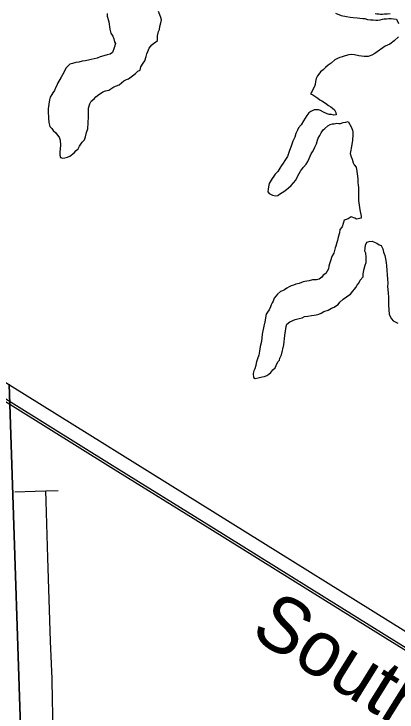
# Model space of a CAD drawing. Extents: x -16.6 to 83, y -37.7 to 22.
# Drawn here: x -6.084 to -5.692, y 17.221 to 17.935 of the extents above; entities that cross this region are included whole.
import ezdxf

# ---------------------------------------------------------------- set-up
doc = ezdxf.new("R2010")
doc.units = 0
for name, color, linetype in [('GM_X_Corporation', 7, 'Continuous'), ('GM_X_Major_Lake', 7, 'Continuous'), ('GM_X_Rail_Line', 7, 'Continuous'), ('GM_X_Rail_Line_Text', 7, 'Continuous'), ('GM_X_Township_Road', 7, 'Continuous'), ('GM_X_US_Route', 7, 'Continuous')]:
    doc.layers.add(name, color=color, linetype=linetype)

msp = doc.modelspace()

# ---------------------------------------------------------------- linework, layer by layer
at = {"layer": 'GM_X_Corporation'}
for points in [[(-6.08886, 17.55614), (-6.07433, 17.11261)], [(-6.07433, 17.11261), (-6.08886, 17.55614)]]:
    msp.add_lwpolyline(points, dxfattribs=at)
at = {"layer": 'GM_X_Major_Lake'}
for points in [[(-6.03574, 17.87049), (-6.03958, 17.86405), (-6.04035, 17.86214), (-6.04151, 17.85949), (-6.04266, 17.85683), (-6.0442, 17.85455), (-6.04535, 17.85265), (-6.04689, 17.85), (-6.04766, 17.84734), (-6.04844, 17.84277), (-6.04922, 17.83821), (-6.04924, 17.83554), (-6.04889, 17.82869), (-6.04853, 17.82412), (-6.04741, 17.81992), (-6.04551, 17.81801), (-6.044, 17.8161), (-6.04134, 17.81342), (-6.03983, 17.81151), (-6.03794, 17.80921), (-6.03681, 17.80616), (-6.03645, 17.80083), (-6.03685, 17.79702), (-6.03725, 17.79398), (-6.03726, 17.79055), (-6.03651, 17.78827), (-6.03461, 17.78749), (-6.03194, 17.78786), (-6.02927, 17.78861), (-6.02698, 17.78974), (-6.0224, 17.79314), (-6.02048, 17.79541), (-6.01857, 17.79731), (-6.01703, 17.79996), (-6.01435, 17.80413), (-6.01205, 17.80641), (-6.01089, 17.80945), (-6.00973, 17.81401), (-6.00857, 17.81781), (-6.00775, 17.82999), (-6.00774, 17.83227), (-6.00773, 17.83417), (-6.00772, 17.83646), (-6.00771, 17.83874), (-6.00655, 17.84331), (-6.00501, 17.84596), (-6.00195, 17.84823), (-6.00042, 17.85051), (-5.99736, 17.85277), (-5.99545, 17.85391), (-5.99316, 17.85542), (-5.99049, 17.85655), (-5.98706, 17.85729), (-5.98209, 17.86069), (-5.97904, 17.86181), (-5.97637, 17.86256), (-5.97407, 17.86483), (-5.97178, 17.86672), (-5.96911, 17.86823), (-5.96682, 17.86898), (-5.963, 17.872), (-5.95994, 17.87427), (-5.95726, 17.87654), (-5.95497, 17.87767), (-5.95419, 17.88109), (-5.95189, 17.88489), (-5.95036, 17.88716), (-5.94881, 17.89173), (-5.94804, 17.89439), (-5.94727, 17.89667), (-5.94573, 17.90008), (-5.94304, 17.9035), (-5.94113, 17.90539), (-5.93922, 17.90652), (-5.93731, 17.90803), (-5.93729, 17.91298), (-5.93613, 17.91716), (-5.93535, 17.91945), (-5.93496, 17.92249), (-5.9338, 17.92629), (-5.93302, 17.92933), (-5.93377, 17.93162), (-5.9349, 17.93429), (-5.93641, 17.93773)], [(-5.98859, 17.93572), (-5.98861, 17.93306), (-5.98786, 17.92963), (-5.98711, 17.92734), (-5.986, 17.91972), (-5.98488, 17.91553), (-5.98299, 17.91247), (-5.98186, 17.9098), (-5.98111, 17.90675), (-5.98036, 17.90484), (-5.98152, 17.90066), (-5.98345, 17.89572), (-5.98574, 17.89421), (-5.98879, 17.89347), (-5.99222, 17.89234), (-5.99604, 17.89122), (-5.99909, 17.89009), (-6.00214, 17.88935), (-6.00519, 17.8886), (-6.00786, 17.88786), (-6.01129, 17.88712), (-6.01434, 17.88675), (-6.01777, 17.88601), (-6.02082, 17.88564), (-6.02425, 17.88452), (-6.02692, 17.88377), (-6.02883, 17.88188), (-6.03113, 17.87961), (-6.03305, 17.87543), (-6.03574, 17.87049)], [(-5.75514, 17.93598), (-5.74944, 17.93367), (-5.74411, 17.9325), (-5.74031, 17.93209), (-5.73726, 17.9317), (-5.73307, 17.9313), (-5.73041, 17.9309), (-5.72736, 17.9305), (-5.72508, 17.93049), (-5.72242, 17.92971), (-5.71937, 17.92932), (-5.71671, 17.9293), (-5.71404, 17.92891), (-5.71176, 17.92889), (-5.70947, 17.92926), (-5.70718, 17.93001), (-5.70528, 17.93038), (-5.70299, 17.93037), (-5.7007, 17.93074), (-5.69842, 17.93073), (-5.69576, 17.93033), (-5.69271, 17.92993)], [(-5.69916, 17.9353), (-5.70221, 17.93493), (-5.70525, 17.93495), (-5.70716, 17.93458), (-5.70907, 17.93459), (-5.71097, 17.93498), (-5.71287, 17.93499), (-5.71477, 17.93538)], [(-5.69271, 17.92993), (-5.69083, 17.92535)], [(-5.69089, 17.91165), (-5.6951, 17.90787), (-5.69969, 17.90446), (-5.70427, 17.9022), (-5.71496, 17.89465), (-5.71802, 17.89314), (-5.72183, 17.89164), (-5.72602, 17.89166), (-5.73135, 17.89245), (-5.73592, 17.89324), (-5.73896, 17.89363), (-5.74163, 17.89327), (-5.74544, 17.89253), (-5.7485, 17.8914), (-5.75078, 17.89065), (-5.75307, 17.88952), (-5.75575, 17.88839), (-5.75957, 17.88499), (-5.76262, 17.88272), (-5.7653, 17.88045), (-5.76798, 17.87818), (-5.77065, 17.87591), (-5.77219, 17.87364), (-5.77372, 17.87174), (-5.77488, 17.86908), (-5.77565, 17.86604), (-5.77605, 17.863), (-5.77682, 17.8611), (-5.77797, 17.85844), (-5.77913, 17.85616), (-5.78066, 17.8535), (-5.77838, 17.85235), (-5.77535, 17.85043), (-5.77345, 17.8489), (-5.77117, 17.84736), (-5.76927, 17.84621), (-5.76547, 17.8439), (-5.76244, 17.8416), (-5.76016, 17.84007), (-5.75826, 17.83891), (-5.75637, 17.837), (-5.75486, 17.83433), (-5.75449, 17.83204), (-5.75677, 17.83167), (-5.75943, 17.83245), (-5.76172, 17.83246), (-5.76362, 17.83285), (-5.76742, 17.83478), (-5.77046, 17.83632), (-5.77274, 17.83709), (-5.77503, 17.8371), (-5.77693, 17.83711), (-5.78037, 17.83523), (-5.78266, 17.8341), (-5.78457, 17.83145), (-5.78803, 17.82575), (-5.79033, 17.82158), (-5.79301, 17.81854), (-5.79417, 17.81627), (-5.79571, 17.81285), (-5.79687, 17.80905), (-5.79879, 17.80487), (-5.80033, 17.80107), (-5.80265, 17.79461), (-5.80419, 17.78929), (-5.80688, 17.78512), (-5.8088, 17.78246), (-5.81033, 17.78019), (-5.81225, 17.77753), (-5.81417, 17.77412), (-5.81685, 17.77109), (-5.81838, 17.76919), (-5.81991, 17.76691), (-5.82221, 17.7635), (-5.82299, 17.7616), (-5.82376, 17.75818), (-5.82416, 17.7559), (-5.82455, 17.75323), (-5.82303, 17.75132), (-5.81961, 17.74978), (-5.81657, 17.749), (-5.81428, 17.74937), (-5.81237, 17.75088), (-5.80702, 17.75428), (-5.8032, 17.75731), (-5.80053, 17.75957), (-5.79823, 17.76223), (-5.79593, 17.76526), (-5.79362, 17.76944), (-5.79094, 17.77437), (-5.78787, 17.77854), (-5.78519, 17.78157), (-5.78365, 17.78423), (-5.78212, 17.78727), (-5.78019, 17.79221), (-5.77866, 17.7941), (-5.7775, 17.79638)], [(-5.7775, 17.79638), (-5.77635, 17.79904), (-5.77481, 17.80246), (-5.77365, 17.80588), (-5.77288, 17.80816), (-5.77134, 17.81081), (-5.76981, 17.81347), (-5.76789, 17.81651), (-5.76598, 17.81802), (-5.76292, 17.82067), (-5.76062, 17.82218), (-5.75834, 17.82293), (-5.75643, 17.82292), (-5.75376, 17.82328), (-5.75186, 17.82327), (-5.74996, 17.82326), (-5.74729, 17.82401), (-5.74462, 17.82438), (-5.74233, 17.82512), (-5.73931, 17.81978), (-5.7378, 17.81634), (-5.73743, 17.81444), (-5.73745, 17.81101), (-5.73785, 17.80606), (-5.73902, 17.7996), (-5.73981, 17.79427), (-5.7402, 17.79237), (-5.73907, 17.78894), (-5.73832, 17.78665), (-5.7372, 17.78284), (-5.73607, 17.78093), (-5.73417, 17.77825), (-5.73343, 17.77406), (-5.73269, 17.76911), (-5.73232, 17.76606), (-5.73234, 17.76263), (-5.73197, 17.75997), (-5.73161, 17.75768), (-5.73163, 17.75273), (-5.73165, 17.74778), (-5.73167, 17.74435), (-5.73093, 17.7394), (-5.73019, 17.73483), (-5.72908, 17.72835), (-5.72909, 17.72606), (-5.73366, 17.72533), (-5.73556, 17.7261), (-5.73936, 17.72764), (-5.74242, 17.72538), (-5.74623, 17.72425), (-5.74855, 17.71741), (-5.75085, 17.71476), (-5.75125, 17.71134), (-5.75241, 17.70677), (-5.75319, 17.70335), (-5.75396, 17.70145), (-5.75474, 17.69765), (-5.75551, 17.69575), (-5.75705, 17.69043), (-5.75859, 17.68777), (-5.75936, 17.68588), (-5.76014, 17.68359), (-5.7613, 17.67941), (-5.76207, 17.67713), (-5.76246, 17.67447), (-5.76515, 17.66953), (-5.76782, 17.66803), (-5.76936, 17.66575), (-5.77203, 17.66386), (-5.7747, 17.66312), (-5.77661, 17.66313), (-5.77889, 17.66314), (-5.78232, 17.66201), (-5.78461, 17.66165), (-5.78652, 17.66128), (-5.78842, 17.6609), (-5.79224, 17.6594), (-5.79567, 17.65866), (-5.79834, 17.65753), (-5.80063, 17.65678), (-5.80254, 17.65603), (-5.80483, 17.65452), (-5.8075, 17.65301), (-5.80941, 17.65188), (-5.81132, 17.65113), (-5.81438, 17.64848), (-5.81629, 17.64621), (-5.81782, 17.64431), (-5.81898, 17.64127), (-5.82013, 17.63938), (-5.8209, 17.63748), (-5.82168, 17.63558), (-5.82321, 17.63254), (-5.82475, 17.62988), (-5.82628, 17.62799), (-5.82746, 17.62), (-5.82862, 17.61582), (-5.8298, 17.60935), (-5.83018, 17.60745), (-5.83098, 17.59984), (-5.83215, 17.5949)], [(-5.83215, 17.5949), (-5.83254, 17.59262), (-5.83293, 17.58995), (-5.83371, 17.58615), (-5.83487, 17.58235), (-5.83565, 17.58007), (-5.83642, 17.57779), (-5.83681, 17.57551), (-5.83759, 17.57209), (-5.83874, 17.56981), (-5.83951, 17.56715), (-5.83915, 17.56296), (-5.83725, 17.56219), (-5.83421, 17.56293), (-5.83039, 17.56367), (-5.82772, 17.56404), (-5.82543, 17.56517), (-5.82352, 17.56668), (-5.82123, 17.56819), (-5.81931, 17.57084), (-5.81702, 17.57312), (-5.81586, 17.5754), (-5.81432, 17.57919), (-5.81241, 17.58071), (-5.81202, 17.58299), (-5.81048, 17.58641), (-5.80815, 17.59667), (-5.80696, 17.60618), (-5.80578, 17.61531), (-5.805, 17.61759), (-5.80194, 17.62024), (-5.7966, 17.6225), (-5.79241, 17.62362), (-5.78936, 17.62436), (-5.78707, 17.62549), (-5.78364, 17.62585), (-5.77982, 17.62659), (-5.77716, 17.62696), (-5.77487, 17.62733), (-5.7722, 17.62808), (-5.76991, 17.62883), (-5.76724, 17.63071), (-5.76266, 17.63221), (-5.75922, 17.6341), (-5.75655, 17.63523), (-5.75426, 17.63674), (-5.75235, 17.63787), (-5.75082, 17.64014), (-5.74738, 17.64317), (-5.74394, 17.64582), (-5.74164, 17.64733), (-5.73973, 17.64846), (-5.73743, 17.65149), (-5.7359, 17.65339), (-5.73437, 17.65528), (-5.73322, 17.65756), (-5.7313, 17.65983), (-5.73014, 17.66287), (-5.72708, 17.66628), (-5.72707, 17.66933), (-5.7259, 17.67427), (-5.72474, 17.67807), (-5.72397, 17.68074), (-5.72394, 17.68645), (-5.7243, 17.69025), (-5.72505, 17.69254), (-5.72504, 17.69559), (-5.72464, 17.69863), (-5.72311, 17.70167), (-5.72082, 17.70242), (-5.71777, 17.70278), (-5.71473, 17.70124), (-5.71283, 17.70047), (-5.71055, 17.69894), (-5.70865, 17.69816), (-5.70676, 17.69473), (-5.70602, 17.6913), (-5.70489, 17.68786), (-5.70415, 17.68443), (-5.7034, 17.681), (-5.70304, 17.67757), (-5.70268, 17.673), (-5.70232, 17.66805), (-5.70196, 17.66386), (-5.7016, 17.65967), (-5.70199, 17.65625), (-5.70163, 17.6532), (-5.70127, 17.64939), (-5.7009, 17.6452), (-5.70092, 17.64101), (-5.70094, 17.63721), (-5.70022, 17.62807), (-5.69947, 17.6254), (-5.69796, 17.6231), (-5.69607, 17.62119), (-5.69341, 17.61965), (-5.69151, 17.61888)]]:
    msp.add_lwpolyline(points, dxfattribs=at)
at = {"layer": 'GM_X_Rail_Line'}
for points in [[(-6.73736, 17.93935), (-6.59288, 17.84932), (-6.47246, 17.77471), (-6.34901, 17.69778), (-6.11766, 17.55402), (-5.98499, 17.47148), (-5.88358, 17.40867), (-5.70409, 17.29675), (-5.5357, 17.19245), (-5.38128, 17.0958), (-5.03008, 16.87785), (-4.84584, 16.76318), (-4.67975, 16.65947), (-4.46684, 16.52752), (-4.43684, 16.50884), (-4.28793, 16.41617), (-4.02533, 16.2531), (-3.84397, 16.14002), (-3.50243, 15.92784)], [(-6.73613, 17.94133), (-6.59165, 17.8513), (-6.47122, 17.77668), (-6.34777, 17.69975), (-6.11642, 17.55599), (-5.98376, 17.47345), (-5.88234, 17.41065), (-5.70286, 17.29872), (-5.53446, 17.19443), (-5.38004, 17.09777), (-5.02885, 16.87982), (-4.8446, 16.76516), (-4.67851, 16.66144), (-4.46561, 16.52949), (-4.4356, 16.51081), (-4.2867, 16.41814), (-4.02409, 16.25508), (-3.84273, 16.142), (-3.50119, 15.92981)]]:
    msp.add_lwpolyline(points, dxfattribs=at)
at = {"layer": 'GM_X_Township_Road'}
msp.add_line((-6.05149, 17.447), (-6.03899, 17.44737), dxfattribs=at)
for points in [[(-6.0833, 17.44608), (-6.06231, 17.44669), (-6.05149, 17.447)], [(-6.04312, 17.18103), (-6.04348, 17.19147), (-6.04467, 17.23238), (-6.04518, 17.25476), (-6.0466, 17.29328), (-6.04931, 17.37844), (-6.05115, 17.43645), (-6.05149, 17.447)]]:
    msp.add_lwpolyline(points, dxfattribs=at)
at = {"layer": 'GM_X_US_Route'}
msp.add_lwpolyline([(-6.67238, 17.91888), (-6.42492, 17.7647), (-6.33518, 17.70897), (-6.08864, 17.55559), (-5.66778, 17.29375), (-5.43293, 17.14776), (-5.35259, 17.09784), (-5.1374, 16.96414), (-5.11541, 16.95048), (-5.06936, 16.92273), (-4.99316, 16.8753), (-4.98149, 16.86804), (-4.96929, 16.86044), (-4.9203, 16.82995), (-4.89661, 16.81521), (-4.88963, 16.81086), (-4.82607, 16.77079), (-4.662, 16.66819), (-4.576, 16.61234), (-4.5625, 16.60479), (-4.55125, 16.59969), (-4.53959, 16.59568), (-4.52758, 16.59299), (-4.51634, 16.59161)], dxfattribs=at)

# ---------------------------------------------------------------- texts
at = {"layer": 'GM_X_Rail_Line_Text'}
msp.add_text('Southern', height=0.056629, rotation=328.12756, dxfattribs=at).set_placement((-5.84405, 17.29899))

doc.saveas('drawing.dxf')
